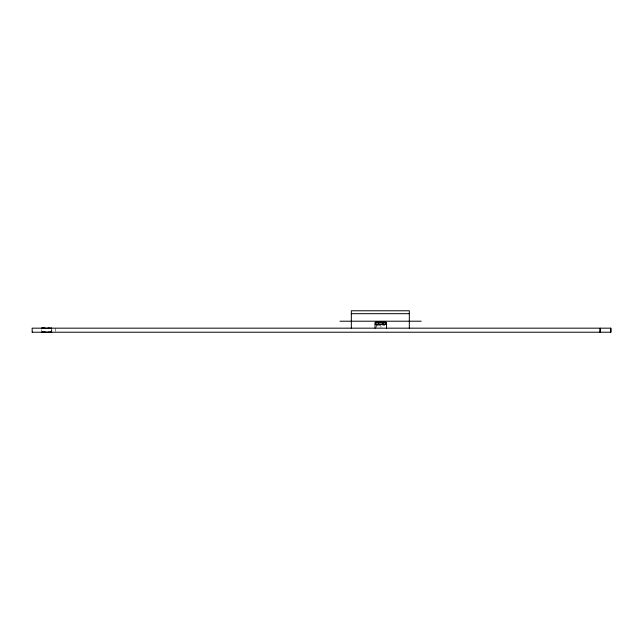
<?xml version="1.0" encoding="UTF-8"?>
<svg xmlns="http://www.w3.org/2000/svg" width="643" height="643" viewBox="0 0 643 643"><rect width="100%" height="100%" fill="white"/><g stroke="black" fill="none" stroke-linecap="round" stroke-linejoin="round"><path stroke-width="0.48" stroke-dasharray="3.21 2.41" d="M376.276 325.848L380.913 325.848M51.729 329.795L51.737 331.41M51.681 328.171L51.681 331.41M41.562 329.795L41.61 332.222M384.908 325.704L382.585 325.567M380.913 327.584L380.913 325.671L376.276 325.671L376.276 327.584M55.306 328.171L55.338 331.41"/><path stroke-width="0.96" d="M51.207 328.171L51.721 328.171M42.028 328.171L41.602 328.171L43.676 328.171M41.731 332.222L47.06 332.222M41.956 332.222L43.089 332.222M49.824 332.222L51.737 332.222L47.678 332.222M351.335 313.68L409.326 313.68M339.97 321.211L421.157 321.211M375.616 322.239L385.969 322.239M375.046 324.152L386.539 324.152M375.649 324.297L385.969 324.297M46.264 328.171L42.703 328.171L44.761 328.171M49.607 328.171L51.376 328.171M47.976 328.171L49.8 328.171M42.382 332.222L42.92 332.222M44.359 332.222L45.653 332.222M48.072 332.222L49.222 332.222M32.15 332.222L610.85 332.222L610.842 328.171L32.15 328.171L32.198 332.222M42.96 332.222L44.914 332.222M50.371 332.222L51.191 332.222M42.703 328.171L43.636 328.171M47.59 328.171L48.715 328.171M610.786 328.171L610.842 332.222M600.168 332.222L600.152 328.171L600.128 332.222M409.326 328.171L409.326 310.778L351.335 310.778L351.335 328.171M386.539 328.171L386.539 322.384L375.046 322.384L375.07 328.171M385.961 322.384L385.961 324.152M382.995 322.28L382.995 324.249M378.614 322.28L378.582 324.249M375.649 322.384L375.649 324.152"/></g></svg>
